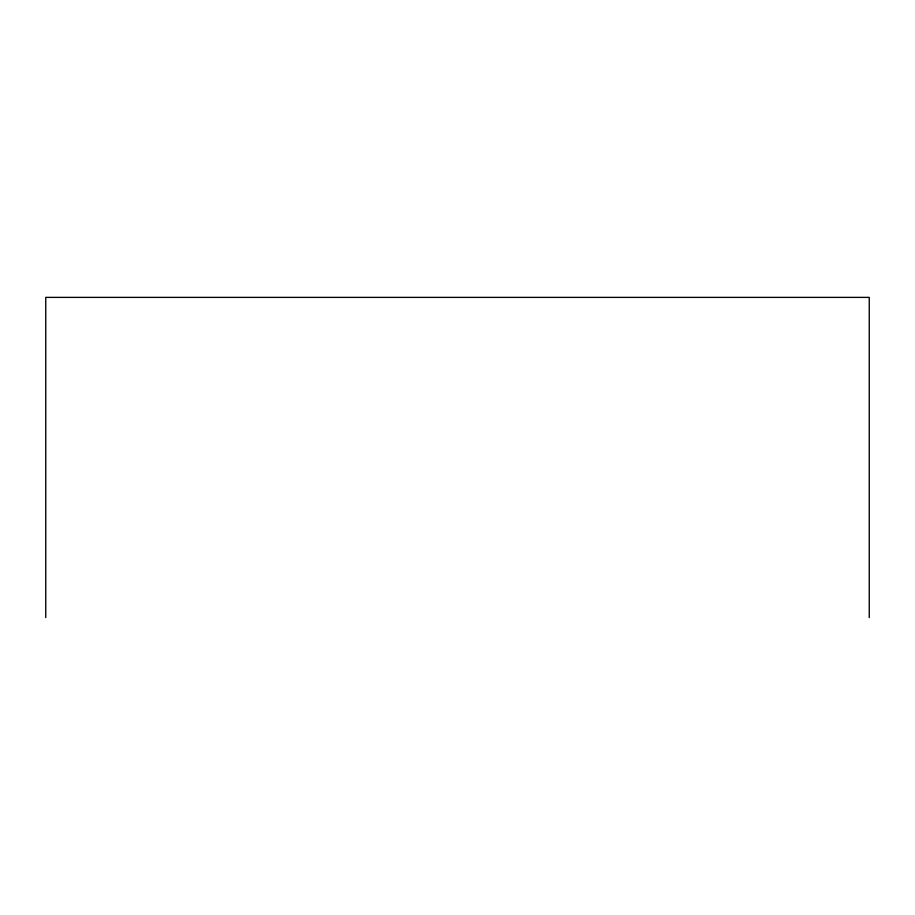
<?xml version="1.0" encoding="UTF-8"?>
<svg xmlns="http://www.w3.org/2000/svg" width="915" height="915" viewBox="0 0 915 915"><rect width="100%" height="100%" fill="white"/><g stroke="black" fill="none" stroke-linecap="round" stroke-linejoin="round"><path stroke-width="1.37" d="M869.25 617.614L869.25 297.386L45.75 297.386L45.75 617.614"/></g></svg>
